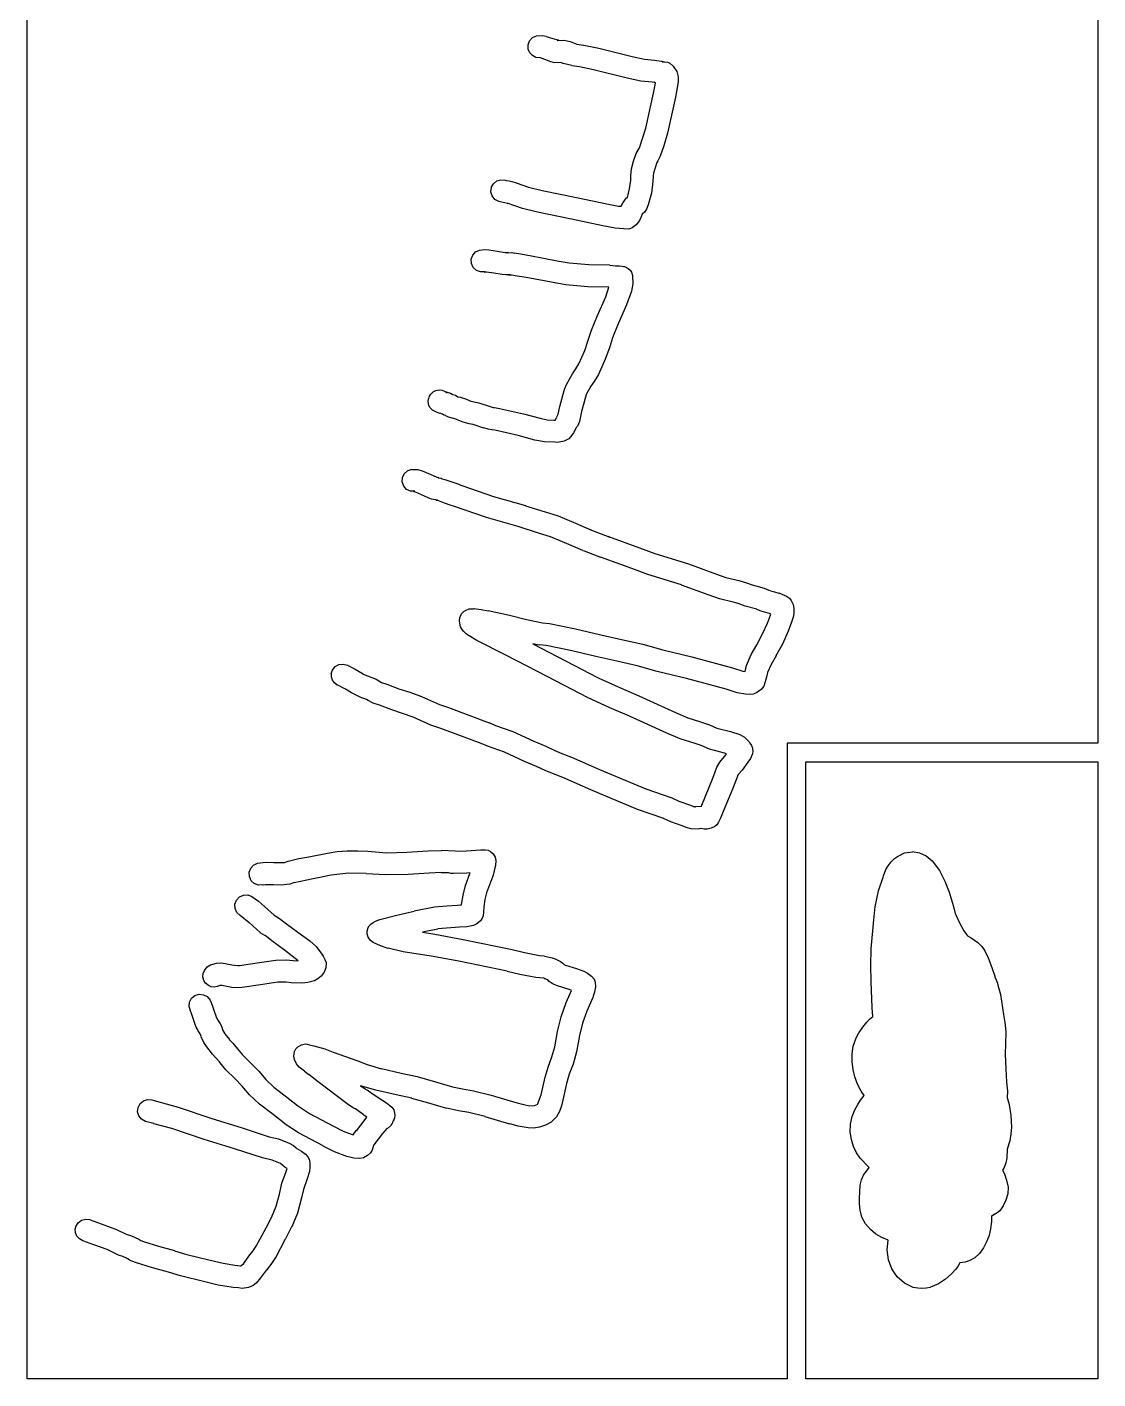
# Model space of a CAD drawing. Extents: x -1 to 598, y -1077 to 3722.
# Drawn here: x 0 to 230.6, y 1528 to 1819.2 of the extents above; entities that cross this region are included whole.
import ezdxf

# ---------------------------------------------------------------- set-up
doc = ezdxf.new("R2010")
doc.units = 0

msp = doc.modelspace()

# ---------------------------------------------------------------- linework, layer by layer
at = {"layer": 'Calque_1'}
for p, q in [((230.619, 2128.46), (230.619, 1664.97)), ((0, 1528.05), (0, 1884.44)), ((108.229, 1816.26), (108.876, 1816.95)), ((108.876, 1816.94), (109.733, 1817.31)), ((109.733, 1817.32), (110.941, 1817.4)), ((110.941, 1817.39), (111.815, 1817.2)), ((111.816, 1817.18), (113.211, 1816.73)), ((107.89, 1815.38), (108.229, 1816.25)), ((107.911, 1814.46), (107.89, 1815.38)), ((108.246, 1813.66), (107.911, 1814.45)), ((113.211, 1816.73), (114.305, 1816.44)), ((114.467, 1816.39), (114.126, 1816.31)), ((114.126, 1816.31), (115.703, 1816.36)), ((114.305, 1816.44), (114.467, 1816.39)), ((115.703, 1816.36), (116.953, 1816.09)), ((116.953, 1816.1), (118.4, 1815.54)), ((118.401, 1815.54), (119.81, 1815.3)), ((119.81, 1815.3), (119.875, 1815.27)), ((119.875, 1815.3), (123.099, 1814.64)), ((123.098, 1814.64), (130.341, 1812.84)), ((108.82, 1813.06), (108.246, 1813.67)), ((109.568, 1812.66), (108.82, 1813.06)), ((110.424, 1812.58), (109.568, 1812.66)), ((110.563, 1812.55), (110.424, 1812.57)), ((111.523, 1812.24), (110.562, 1812.58)), ((112.79, 1811.68), (111.523, 1812.23)), ((113.66, 1811.49), (112.79, 1811.67)), ((114.853, 1811.57), (113.659, 1811.49)), ((115.452, 1811.34), (114.853, 1811.58)), ((117.354, 1810.89), (115.452, 1811.34)), ((130.341, 1812.84), (132.943, 1812.26)), ((132.944, 1812.26), (135.151, 1812.07)), ((135.152, 1812.08), (136.633, 1811.81)), ((136.633, 1811.81), (136.774, 1811.76)), ((136.774, 1811.73), (136.901, 1811.73)), ((136.901, 1811.73), (136.79, 1811.75)), ((136.791, 1811.76), (136.867, 1811.73)), ((136.867, 1811.73), (137.305, 1811.67)), ((137.306, 1811.68), (137.939, 1811.62)), ((137.939, 1811.63), (138.437, 1811.39)), ((138.437, 1811.39), (139.125, 1810.78)), ((118.965, 1810.59), (117.354, 1810.85)), ((122.018, 1809.96), (118.965, 1810.59)), ((129.252, 1808.19), (122.017, 1809.96)), ((132.186, 1807.53), (129.252, 1808.19)), ((139.125, 1810.78), (139.916, 1809.59)), ((139.917, 1809.59), (140.214, 1808.48)), ((140.213, 1808.48), (140.209, 1807.47)), ((134.595, 1807.31), (132.186, 1807.52)), ((135.074, 1807.26), (134.595, 1807.31)), ((134.925, 1804.96), (135.331, 1807.1)), ((135.321, 1807.21), (135.016, 1807.29)), ((135.016, 1807.29), (135.074, 1807.26)), ((135.331, 1807.1), (135.321, 1807.2)), ((140.098, 1806.55), (139.642, 1804.06)), ((140.209, 1807.47), (140.098, 1806.54)), ((133.264, 1797.44), (134.925, 1804.95)), ((139.642, 1804.09), (137.927, 1796.31)), ((131.866, 1793.19), (133.264, 1797.45)), ((137.126, 1793.63), (136.322, 1791.38)), ((137.927, 1796.31), (137.125, 1793.63)), ((130.606, 1790.33), (131.205, 1791.97)), ((131.205, 1791.97), (131.865, 1793.19)), ((136.321, 1791.39), (135.835, 1790.38)), ((130.006, 1787.13), (130.181, 1788.64)), ((130.181, 1788.63), (130.606, 1790.32)), ((134.893, 1787.73), (134.803, 1787.17)), ((135.604, 1790.04), (134.893, 1787.74)), ((135.835, 1790.38), (135.603, 1790.03)), ((99.9788, 1784.64), (100.425, 1785.46)), ((100.425, 1785.46), (101.152, 1786.04)), ((101.153, 1786.04), (102.051, 1786.3)), ((102.051, 1786.31), (102.982, 1786.23)), ((102.982, 1786.23), (102.963, 1786.23)), ((102.963, 1786.23), (103.15, 1786.18)), ((103.15, 1786.17), (103.806, 1786.04)), ((103.806, 1786.04), (104.412, 1785.93)), ((104.412, 1785.94), (105.314, 1785.62)), ((105.314, 1785.62), (107.963, 1784.72)), ((107.964, 1784.72), (110.924, 1784)), ((129.755, 1784.32), (129.995, 1786.22)), ((129.995, 1786.23), (130.005, 1787.1)), ((134.79, 1785.96), (134.478, 1783.42)), ((134.803, 1787.15), (134.79, 1785.96)), ((100.153, 1782.81), (99.8862, 1783.71)), ((99.8867, 1783.71), (99.9841, 1784.63)), ((99.9841, 1784.64), (99.9793, 1784.64)), ((100.743, 1782.07), (100.153, 1782.81)), ((101.567, 1781.62), (100.743, 1782.07)), ((110.924, 1784), (118.289, 1782.52)), ((118.289, 1782.52), (124.874, 1781.11)), ((128.352, 1781.38), (129.099, 1782.44)), ((129.099, 1782.44), (129.275, 1782.52)), ((129.276, 1782.52), (129.755, 1784.32)), ((134.478, 1783.42), (133.792, 1780.88)), ((102.816, 1781.33), (101.567, 1781.62)), ((103.431, 1781.17), (102.816, 1781.33)), ((103.364, 1781.23), (103.546, 1781.15)), ((106.692, 1780.09), (103.365, 1781.25)), ((103.547, 1781.15), (103.431, 1781.18)), ((109.91, 1779.32), (106.691, 1780.09)), ((117.27, 1777.81), (109.91, 1779.32)), ((124.874, 1781.12), (127.344, 1780.64)), ((127.344, 1780.64), (127.963, 1780.59)), ((127.963, 1780.59), (128.352, 1781.38)), ((132.951, 1779.35), (132.464, 1778.87)), ((133.371, 1779.98), (132.95, 1779.34)), ((133.793, 1780.88), (133.371, 1779.98)), ((124.004, 1776.38), (117.27, 1777.81)), ((126.65, 1775.91), (124.003, 1776.38)), ((131.154, 1776.57), (130.298, 1775.93)), ((131.917, 1777.55), (131.154, 1776.57)), ((132.257, 1778.34), (131.917, 1777.55)), ((132.464, 1778.87), (132.256, 1778.34)), ((128.539, 1775.72), (126.65, 1775.9)), ((129.611, 1775.7), (128.539, 1775.73)), ((130.298, 1775.93), (129.611, 1775.69)), ((95.9796, 1770.09), (96.6, 1770.75)), ((96.5998, 1770.75), (97.4634, 1771.17)), ((97.4634, 1771.15), (98.5974, 1771.28)), ((98.5974, 1771.28), (99.4581, 1771.2)), ((99.4581, 1771.2), (101.297, 1770.93)), ((101.297, 1770.93), (102.954, 1770.66)), ((102.955, 1770.67), (103.536, 1770.62)), ((103.536, 1770.62), (103.648, 1770.62)), ((103.648, 1770.62), (103.548, 1770.59)), ((103.548, 1770.59), (104.389, 1770.61)), ((104.389, 1770.62), (104.902, 1770.51)), ((104.902, 1770.54), (106.294, 1770.33)), ((106.294, 1770.33), (108.278, 1770.01)), ((95.6592, 1769.21), (95.9796, 1770.08)), ((95.6957, 1768.26), (95.6592, 1769.21)), ((96.0987, 1767.39), (95.6957, 1768.26)), ((96.7784, 1766.78), (96.0989, 1767.39)), ((108.279, 1770.01), (114.193, 1768.87)), ((114.193, 1768.87), (116.718, 1768.42)), ((116.719, 1768.42), (120.985, 1768.07)), ((120.985, 1768.08), (125.508, 1767.97)), ((125.509, 1767.94), (126.753, 1767.78)), ((126.753, 1767.79), (127.567, 1767.79)), ((127.567, 1767.79), (128.163, 1767.71)), ((128.163, 1767.71), (128.447, 1767.66)), ((128.447, 1767.65), (128.676, 1767.59)), ((128.676, 1767.6), (128.987, 1767.49)), ((128.987, 1767.47), (129.419, 1767.23)), ((97.6407, 1766.46), (96.7784, 1766.77)), ((98.5932, 1766.49), (97.6407, 1766.46)), ((98.4249, 1766.44), (98.5929, 1766.49)), ((98.9353, 1766.44), (98.4249, 1766.44)), ((100.516, 1766.2), (98.935, 1766.44)), ((102.288, 1765.91), (100.516, 1766.2)), ((103.087, 1765.8), (102.288, 1765.9)), ((104.055, 1765.83), (103.087, 1765.8)), ((103.786, 1765.77), (104.055, 1765.8)), ((103.825, 1765.77), (103.786, 1765.77)), ((104.319, 1765.75), (103.826, 1765.77)), ((105.565, 1765.56), (104.318, 1765.74)), ((107.468, 1765.27), (105.565, 1765.56)), ((113.29, 1764.16), (107.468, 1765.27)), ((129.419, 1767.23), (129.861, 1766.83)), ((129.861, 1766.83), (130.151, 1766.38)), ((130.151, 1766.38), (130.39, 1765.69)), ((130.39, 1765.7), (130.475, 1763.92)), ((130.39, 1765.7), (130.39, 1765.7)), ((116.024, 1763.66), (113.29, 1764.16)), ((120.75, 1763.26), (116.024, 1763.66)), ((125.26, 1763.16), (120.75, 1763.26)), ((124.624, 1761.12), (125.26, 1763.15)), ((130.19, 1762.33), (129.081, 1759.34)), ((130.476, 1763.92), (130.19, 1762.33)), ((122.845, 1757.1), (124.623, 1761.12)), ((129.081, 1759.35), (127.283, 1755.27)), ((121.553, 1753.92), (122.845, 1757.09)), ((120.794, 1751.54), (121.553, 1753.92)), ((127.283, 1755.27), (126.067, 1752.28)), ((120.125, 1749.56), (120.794, 1751.54)), ((125.411, 1750.14), (124.529, 1747.65)), ((126.067, 1752.28), (125.411, 1750.13)), ((118.809, 1746.67), (120.124, 1749.55)), ((124.53, 1747.65), (123.035, 1744.39)), ((116.14, 1742.2), (117.441, 1744.53)), ((117.442, 1744.53), (118.173, 1745.59)), ((118.173, 1745.59), (118.809, 1746.67)), ((123.035, 1744.4), (122.108, 1742.84)), ((88.0514, 1740.93), (88.752, 1741.06)), ((88.7517, 1741.06), (89.4126, 1740.98)), ((115.686, 1740.9), (115.793, 1741.35)), ((115.793, 1741.35), (116.14, 1742.19)), ((121.439, 1741.88), (120.417, 1740.03)), ((122.108, 1742.84), (121.438, 1741.89)), ((86.4162, 1738.58), (86.4483, 1739.05)), ((86.5491, 1737.68), (86.4162, 1738.58)), ((86.4483, 1739.03), (86.453, 1739.05)), ((86.453, 1739.05), (86.5774, 1739.5)), ((86.5774, 1739.53), (86.9269, 1740.14)), ((86.5774, 1739.53), (86.5774, 1739.53)), ((86.9269, 1740.14), (87.4307, 1740.62)), ((87.4307, 1740.61), (88.0514, 1740.92)), ((89.4126, 1740.98), (90.0267, 1740.71)), ((90.0267, 1740.72), (90.4932, 1740.56)), ((90.3276, 1740.51), (90.1746, 1740.64)), ((90.1746, 1740.61), (90.4615, 1740.4)), ((90.4615, 1740.4), (90.3276, 1740.5)), ((90.4932, 1740.56), (91.1652, 1740.32)), ((91.1652, 1740.32), (91.532, 1740.16)), ((91.532, 1740.16), (91.7031, 1740.08)), ((91.7031, 1740.08), (92.2855, 1739.89)), ((92.2855, 1739.9), (92.7578, 1739.58)), ((92.7578, 1739.58), (93.2488, 1739.47)), ((93.2488, 1739.47), (94.6046, 1739.02)), ((94.6046, 1739.03), (95.5764, 1738.63)), ((95.5764, 1738.63), (97.2602, 1738.26)), ((97.2602, 1738.26), (99.7256, 1737.46)), ((114.758, 1737.46), (115.686, 1740.92)), ((120.269, 1739.47), (119.431, 1736.37)), ((120.427, 1739.98), (120.269, 1739.47)), ((120.416, 1740.03), (120.426, 1739.97)), ((86.8168, 1737.17), (86.5491, 1737.67)), ((87.3484, 1736.72), (86.8168, 1737.17)), ((87.7749, 1736.46), (87.3484, 1736.72)), ((88.2083, 1736.25), (87.7749, 1736.46)), ((88.9195, 1735.98), (88.2083, 1736.24)), ((89.4812, 1735.8), (88.9195, 1736.01)), ((89.7706, 1735.61), (89.4812, 1735.79)), ((90.1731, 1735.51), (89.7706, 1735.61)), ((90.7536, 1735.16), (90.1731, 1735.5)), ((99.7256, 1737.46), (100.383, 1737.27)), ((100.383, 1737.28), (100.698, 1737.25)), ((100.698, 1737.25), (101.731, 1737.06)), ((101.732, 1737.07), (106.923, 1735.9)), ((106.922, 1735.9), (110.473, 1734.95)), ((114.074, 1735.22), (114.402, 1735.83)), ((114.401, 1735.82), (114.758, 1737.46)), ((119.431, 1736.38), (118.94, 1734.21)), ((92.0958, 1734.82), (90.7536, 1735.16)), ((93.9029, 1734.13), (92.0958, 1734.79)), ((95.2417, 1733.73), (93.9024, 1734.12)), ((96.1069, 1733.57), (95.2417, 1733.73)), ((98.3622, 1732.83), (96.1071, 1733.6)), ((99.3041, 1732.6), (98.3624, 1732.86)), ((100.115, 1732.46), (99.3043, 1732.56)), ((100.14, 1732.49), (100.114, 1732.46)), ((100.753, 1732.38), (100.141, 1732.48)), ((105.748, 1731.25), (100.752, 1732.36)), ((110.473, 1734.95), (112.007, 1734.63)), ((112.007, 1734.63), (113.467, 1734.55)), ((113.467, 1734.55), (113.718, 1734.55)), ((113.718, 1734.55), (114.074, 1735.21)), ((118.334, 1733.02), (117.685, 1731.83)), ((118.516, 1733.26), (118.334, 1733.02)), ((118.94, 1734.21), (118.515, 1733.25)), ((109.355, 1730.24), (105.747, 1731.24)), ((111.399, 1729.84), (109.355, 1730.24)), ((113.661, 1729.76), (111.399, 1729.84)), ((114.254, 1729.71), (113.661, 1729.76)), ((115.69, 1729.98), (114.254, 1729.71)), ((116.646, 1730.48), (115.69, 1729.98)), ((117.099, 1731.01), (116.646, 1730.48)), ((117.685, 1731.83), (117.099, 1730.98)), ((81.2339, 1722.99), (81.9099, 1723.62)), ((81.9099, 1723.63), (82.8044, 1723.95)), ((82.8044, 1723.94), (84.1517, 1723.94)), ((84.1517, 1723.94), (85.11, 1723.62)), ((85.11, 1723.63), (86.8155, 1722.91)), ((80.7962, 1721.22), (80.841, 1722.17)), ((81.1241, 1720.32), (80.7962, 1721.22)), ((80.8412, 1722.17), (81.2339, 1722.99)), ((86.8155, 1722.91), (88.2228, 1722.27)), ((88.2228, 1722.28), (88.6639, 1722.15)), ((88.6639, 1722.14), (88.5464, 1722.11)), ((88.5464, 1722.12), (89.1227, 1722.07)), ((89.1227, 1722.07), (89.1878, 1722.01)), ((89.1878, 1722.01), (89.4232, 1721.93)), ((89.4232, 1721.93), (89.9826, 1721.74)), ((89.9826, 1721.75), (91.4886, 1721.22)), ((91.4886, 1721.25), (92.9583, 1720.72)), ((92.9583, 1720.72), (93.4481, 1720.53)), ((81.7479, 1719.63), (81.1241, 1720.32)), ((82.5801, 1719.26), (81.7479, 1719.63)), ((83.532, 1719.21), (82.5801, 1719.26)), ((83.192, 1719.15), (83.532, 1719.2)), ((83.509, 1719.1), (83.192, 1719.15)), ((84.8033, 1718.55), (83.509, 1719.1)), ((86.4001, 1717.83), (84.8033, 1718.54)), ((87.1245, 1717.54), (86.4001, 1717.83)), ((93.4481, 1720.53), (93.6428, 1720.48)), ((93.6431, 1720.48), (93.6148, 1720.48)), ((93.6148, 1720.48), (100.451, 1718.1)), ((100.452, 1718.1), (107.351, 1716.14)), ((88.0318, 1717.36), (87.1245, 1717.54)), ((88.4337, 1717.22), (88.0318, 1717.35)), ((88.0892, 1717.33), (88.367, 1717.33)), ((88.367, 1717.3), (88.0892, 1717.32)), ((89.8884, 1716.69), (88.4337, 1717.22)), ((91.3415, 1716.19), (89.8886, 1716.69)), ((91.8291, 1716.01), (91.3415, 1716.19)), ((92.0664, 1715.93), (91.8291, 1716.01)), ((98.9678, 1713.55), (92.0664, 1715.93)), ((107.35, 1716.11), (111.573, 1714.79)), ((105.952, 1711.53), (98.9673, 1713.54)), ((111.574, 1714.79), (114.382, 1713.92)), ((114.382, 1713.92), (118.098, 1712.38)), ((118.099, 1712.38), (121.544, 1710.87)), ((110.135, 1710.21), (105.952, 1711.53)), ((112.761, 1709.39), (110.135, 1710.21)), ((116.137, 1707.99), (112.76, 1709.39)), ((121.207, 1710.98), (125.469, 1709.37)), ((121.544, 1710.87), (121.207, 1710.97)), ((125.469, 1709.37), (125.184, 1709.5)), ((125.185, 1709.5), (131.874, 1707.06)), ((119.721, 1706.43), (116.138, 1707.99)), ((120.058, 1706.32), (119.721, 1706.42)), ((123.224, 1705.11), (120.058, 1706.33)), ((131.874, 1707.06), (135.17, 1705.84)), ((123.51, 1704.97), (123.224, 1705.1)), ((130.239, 1702.57), (123.509, 1705)), ((135.17, 1705.85), (142.475, 1703.6)), ((142.475, 1703.6), (148.504, 1701.37)), ((133.663, 1701.3), (130.239, 1702.57)), ((140.946, 1699.05), (133.663, 1701.3)), ((148.505, 1701.37), (150.462, 1700.66)), ((150.462, 1700.66), (153.281, 1700.02)), ((146.913, 1696.85), (140.946, 1699.02)), ((153.281, 1700.03), (154.898, 1699.5)), ((154.899, 1699.5), (156.157, 1699.05)), ((156.156, 1699.05), (158.74, 1698.33)), ((158.741, 1698.33), (159.714, 1697.91)), ((159.714, 1697.94), (160.084, 1697.83)), ((160.084, 1697.8), (160.987, 1697.59)), ((160.987, 1697.59), (161.865, 1697.3)), ((149.137, 1696.03), (146.913, 1696.85)), ((152.041, 1695.37), (149.136, 1696.03)), ((153.156, 1695.02), (152.041, 1695.36)), ((154.656, 1694.5), (153.156, 1695.05)), ((157.168, 1693.81), (154.655, 1694.5)), ((161.865, 1697.33), (162.046, 1697.25)), ((162.046, 1697.25), (162.259, 1697.17)), ((162.259, 1697.17), (162.515, 1697.06)), ((162.515, 1697.06), (163.579, 1696.64)), ((163.579, 1696.61), (164.168, 1696.18)), ((164.169, 1696.19), (164.575, 1695.69)), ((164.575, 1695.69), (164.972, 1694.82)), ((164.972, 1694.81), (165.108, 1694.04)), ((93.0949, 1691.24), (93.2179, 1692.11)), ((93.2179, 1692.11), (93.6068, 1692.88)), ((93.6068, 1692.88), (94.1061, 1693.38)), ((94.1064, 1693.38), (94.5606, 1693.64)), ((94.5604, 1693.65), (95.2028, 1693.89)), ((95.2028, 1693.89), (95.6182, 1693.91)), ((95.6182, 1693.91), (96.1426, 1693.93)), ((96.1426, 1693.94), (96.2653, 1693.91)), ((96.1974, 1693.94), (97.8147, 1693.78)), ((96.2653, 1693.91), (96.1974, 1693.93)), ((97.8147, 1693.78), (99.3059, 1693.49)), ((99.3062, 1693.52), (103.876, 1692.57)), ((103.876, 1692.56), (107.585, 1691.61)), ((107.586, 1691.61), (110.97, 1690.87)), ((158.08, 1693.41), (157.169, 1693.78)), ((159.107, 1693.12), (158.079, 1693.41)), ((159.595, 1692.99), (159.107, 1693.12)), ((159.437, 1690.82), (160.104, 1692.54)), ((159.886, 1692.91), (159.595, 1692.99)), ((160.15, 1692.75), (159.886, 1692.91)), ((160.104, 1692.54), (160.15, 1692.75)), ((165.05, 1692.33), (164.648, 1691.01)), ((165.15, 1693.12), (165.05, 1692.32)), ((165.109, 1694.05), (165.15, 1693.12)), ((93.352, 1690.02), (93.0949, 1691.24)), ((93.8836, 1689.12), (93.352, 1690.02)), ((94.5403, 1688.52), (93.8833, 1689.13)), ((110.97, 1690.87), (112.491, 1690.71)), ((112.491, 1690.71), (118.14, 1689.6)), ((118.14, 1689.6), (123.572, 1688.28)), ((158.395, 1688.49), (159.436, 1690.79)), ((163.909, 1689.07), (162.676, 1686.32)), ((164.648, 1691), (163.909, 1689.07)), ((95.1745, 1688.07), (94.5403, 1688.52)), ((96.8657, 1687.09), (95.1747, 1688.07)), ((103.274, 1683.86), (96.866, 1687.09)), ((110.293, 1686.11), (108.906, 1686.37)), ((108.906, 1686.37), (123.021, 1679.04)), ((111.77, 1685.98), (110.293, 1686.14)), ((117.053, 1684.92), (111.77, 1685.98)), ((123.572, 1688.28), (128.004, 1687.33)), ((128.004, 1687.33), (132.587, 1686.27)), ((132.588, 1686.27), (136.923, 1685.05)), ((155.974, 1684.1), (157.128, 1686.16)), ((157.128, 1686.16), (158.395, 1688.49)), ((162.676, 1686.32), (161.285, 1683.75)), ((112.029, 1679.36), (103.274, 1683.86)), ((122.454, 1683.62), (117.052, 1684.92)), ((126.998, 1682.64), (122.454, 1683.62)), ((136.922, 1685.05), (143.163, 1683.54)), ((143.163, 1683.54), (151.942, 1681.18)), ((154.957, 1681.72), (155.974, 1684.1)), ((161.286, 1683.75), (160.249, 1681.92)), ((65.5266, 1680), (65.7589, 1680.71)), ((65.5314, 1680.02), (65.5266, 1679.99)), ((65.5317, 1679.26), (65.5314, 1680)), ((65.7589, 1680.71), (65.7687, 1680.71)), ((65.7687, 1680.71), (66.3497, 1681.45)), ((66.3497, 1681.45), (67.1676, 1681.9)), ((67.1676, 1681.9), (68.0978, 1682)), ((68.0978, 1682.01), (68.999, 1681.77)), ((68.999, 1681.74), (70.6826, 1680.89)), ((70.6826, 1680.9), (72.3846, 1679.87)), ((131.368, 1681.64), (126.998, 1682.64)), ((135.703, 1680.42), (131.367, 1681.61)), ((141.991, 1678.89), (135.703, 1680.42)), ((151.943, 1681.19), (154.176, 1680.47)), ((154.176, 1680.47), (154.616, 1680.39)), ((154.617, 1680.39), (154.957, 1681.71)), ((159.489, 1680.16), (159.404, 1679.76)), ((160.249, 1681.93), (159.489, 1680.16)), ((65.7613, 1678.54), (65.5317, 1679.25)), ((66.195, 1677.93), (65.761, 1678.54)), ((66.8077, 1677.48), (66.195, 1677.93)), ((68.5442, 1676.61), (66.8075, 1677.51)), ((72.3846, 1679.86), (75.1646, 1678.72)), ((75.1646, 1678.73), (76.3407, 1678.07)), ((76.3407, 1678.07), (77.5106, 1677.7)), ((77.5106, 1677.69), (80.0543, 1676.68)), ((120.862, 1674.73), (112.029, 1679.36)), ((123.021, 1679.04), (127.273, 1677.08)), ((127.274, 1677.09), (131.74, 1675.16)), ((150.59, 1676.58), (141.991, 1678.88)), ((158.631, 1677.27), (158.056, 1676.5)), ((159.12, 1678.67), (158.631, 1677.27)), ((159.404, 1679.76), (159.119, 1678.67)), ((69.8557, 1675.82), (68.5442, 1676.61)), ((71.7716, 1674.89), (69.8557, 1675.81)), ((73.0913, 1674.41), (71.7716, 1674.88)), ((73.4826, 1674.15), (73.0913, 1674.41)), ((74.5246, 1673.62), (73.4824, 1674.15)), ((80.0541, 1676.69), (82.4324, 1675.95)), ((82.4324, 1675.95), (84.9663, 1675.05)), ((84.9663, 1675.05), (88.83, 1673.28)), ((125.38, 1672.67), (120.862, 1674.73)), ((131.74, 1675.15), (139.669, 1671.58)), ((152.924, 1675.84), (150.59, 1676.58)), ((154.695, 1675.5), (152.924, 1675.84)), ((155.72, 1675.42), (154.695, 1675.5)), ((156.336, 1675.53), (155.72, 1675.42)), ((157.062, 1675.82), (156.335, 1675.53)), ((158.057, 1676.5), (157.063, 1675.81)), ((75.9319, 1673.17), (74.5246, 1673.62)), ((78.5798, 1672.14), (75.9319, 1673.17)), ((83.142, 1670.6), (78.5798, 1672.13)), ((88.83, 1673.28), (90.762, 1672.64)), ((90.762, 1672.64), (99.4906, 1669.38)), ((129.772, 1670.76), (125.379, 1672.66)), ((139.669, 1671.58), (142.306, 1670.41)), ((86.9748, 1668.86), (83.1418, 1670.6)), ((89.0761, 1668.14), (86.975, 1668.85)), ((99.4909, 1669.39), (100.912, 1668.78)), ((100.912, 1668.78), (104.613, 1667.46)), ((137.761, 1667.16), (129.772, 1670.76)), ((142.306, 1670.42), (144.794, 1669.62)), ((144.795, 1669.62), (146.969, 1668.91)), ((146.969, 1668.91), (148.536, 1668.19)), ((97.7695, 1664.92), (89.0761, 1668.15)), ((104.613, 1667.46), (109.116, 1665.37)), ((109.116, 1665.37), (111.693, 1664.31)), ((140.671, 1665.89), (137.761, 1667.16)), ((143.865, 1664.89), (140.671, 1665.89)), ((148.536, 1668.2), (151.467, 1667.46)), ((151.468, 1667.46), (153.487, 1666.85)), ((153.488, 1666.85), (154.505, 1666.27)), ((154.504, 1666.26), (155.487, 1665.25)), ((99.1758, 1664.31), (97.7692, 1664.92)), ((102.803, 1663.01), (99.176, 1664.3)), ((107.145, 1661), (102.803, 1663.01)), ((111.693, 1664.31), (113.689, 1663.38)), ((113.69, 1663.38), (115.188, 1662.77)), ((115.189, 1662.77), (117.246, 1661.95)), ((145.136, 1664.44), (143.865, 1664.89)), ((146.964, 1663.65), (145.136, 1664.44)), ((150.205, 1662.83), (146.964, 1663.65)), ((150.198, 1662.08), (150.614, 1662.63)), ((150.615, 1662.64), (150.205, 1662.82)), ((155.488, 1665.29), (155.658, 1665)), ((155.658, 1664.99), (156, 1664.49)), ((156.166, 1662.51), (155.78, 1661.66)), ((156.001, 1664.49), (156.213, 1663.88)), ((156.269, 1663.12), (156.166, 1662.51)), ((156.213, 1663.88), (156.269, 1663.11)), ((230.619, 1664.97), (163.722, 1664.97)), ((163.722, 1664.97), (163.722, 1528.05)), ((109.746, 1659.94), (107.145, 1661)), ((111.749, 1659.02), (109.746, 1659.94)), ((117.246, 1661.95), (123.312, 1659.33)), ((148.173, 1658.83), (148.576, 1659.78)), ((148.576, 1659.78), (149.192, 1660.86)), ((149.192, 1660.87), (150.198, 1662.08)), ((155.249, 1660.87), (153.98, 1659.15)), ((155.78, 1661.66), (155.249, 1660.86)), ((167.722, 1528.05), (167.722, 1660.95)), ((167.722, 1660.95), (230.619, 1660.95)), ((230.619, 1660.95), (230.619, 1528.05)), ((113.712, 1658.19), (111.749, 1658.98)), ((115.362, 1657.56), (113.711, 1658.19)), ((121.381, 1654.94), (115.362, 1657.56)), ((123.312, 1659.33), (133.256, 1655.15)), ((145.3, 1651.63), (147.683, 1657.4)), ((147.684, 1657.4), (148.173, 1658.83)), ((153.158, 1658.19), (152.052, 1655.44)), ((153.98, 1659.15), (153.158, 1658.19)), ((131.46, 1650.71), (121.381, 1654.94)), ((133.257, 1655.15), (138.829, 1653.17)), ((152.053, 1655.44), (149.756, 1649.88)), ((138.829, 1653.19), (140.388, 1652.5)), ((140.388, 1652.51), (142.84, 1651.61)), ((142.84, 1651.61), (143.904, 1651.21)), ((143.752, 1651.26), (143.885, 1651.34)), ((143.904, 1651.21), (143.752, 1651.26)), ((143.885, 1651.34), (145.141, 1651.42)), ((145.141, 1651.4), (145.209, 1651.4)), ((145.209, 1651.4), (145.3, 1651.64)), ((137.096, 1648.72), (131.461, 1650.7)), ((138.617, 1648.03), (137.095, 1648.72)), ((141.082, 1647.16), (138.617, 1648.03)), ((148.92, 1647.98), (148.554, 1647.37)), ((149.35, 1648.83), (148.919, 1647.98)), ((149.756, 1649.89), (149.35, 1648.83)), ((141.924, 1646.82), (141.081, 1647.16)), ((143.023, 1646.5), (141.924, 1646.82)), ((144.519, 1646.42), (143.022, 1646.5)), ((145.124, 1646.61), (144.519, 1646.42)), ((145.782, 1646.45), (145.124, 1646.61)), ((146.46, 1646.47), (145.782, 1646.44)), ((147.335, 1646.69), (146.46, 1646.48)), ((148.118, 1647), (147.335, 1646.68)), ((148.554, 1647.37), (148.119, 1647)), ((49.6506, 1639.12), (51.4752, 1639.33)), ((51.4752, 1639.33), (53.1595, 1639.25)), ((53.1595, 1639.28), (54.8057, 1639.28)), ((54.8057, 1639.28), (55.327, 1639.3)), ((55.327, 1639.3), (55.4346, 1639.27)), ((55.4346, 1639.28), (56.2527, 1639.57)), ((56.2527, 1639.57), (58.5432, 1640.1)), ((58.5432, 1640.1), (60.6564, 1640.49)), ((60.6564, 1640.49), (64.6718, 1641.28)), ((64.6718, 1641.29), (66.7778, 1641.61)), ((66.7778, 1641.61), (68.9689, 1641.79)), ((68.9691, 1641.79), (71.2429, 1641.79)), ((71.2429, 1641.79), (73.4128, 1641.68)), ((73.4128, 1641.68), (77.4342, 1641.39)), ((77.4342, 1641.39), (81.7927, 1641.52)), ((81.7927, 1641.53), (86.4065, 1641.79)), ((86.4065, 1641.79), (89.2534, 1641.89)), ((89.2534, 1641.9), (92.1916, 1641.82)), ((92.1916, 1641.82), (92.6506, 1641.71)), ((92.6506, 1641.71), (94.5842, 1641.76)), ((94.5845, 1641.76), (97.751, 1641.97)), ((97.751, 1641.98), (98.2852, 1642.01)), ((98.2852, 1642), (98.6252, 1642.02)), ((98.6252, 1642.03), (99.2901, 1641.9)), ((99.2901, 1641.9), (99.8192, 1641.63)), ((99.819, 1641.63), (100.397, 1641.13)), ((100.397, 1641.16), (100.817, 1640.42)), ((100.818, 1640.41), (100.979, 1639.67)), ((100.979, 1639.67), (100.898, 1638.64)), ((185.417, 1638.59), (186.071, 1639.44)), ((186.071, 1639.44), (186.488, 1639.84)), ((186.488, 1639.83), (186.838, 1640.12)), ((186.839, 1640.12), (187.48, 1640.59)), ((187.48, 1640.6), (188.987, 1641.34)), ((188.987, 1641.34), (190.679, 1641.6)), ((190.68, 1641.61), (190.683, 1641.61)), ((190.681, 1641.61), (192.198, 1641.37)), ((192.199, 1641.37), (193.592, 1640.73)), ((193.592, 1640.73), (194.946, 1639.62)), ((194.946, 1639.62), (196.463, 1637.55)), ((47.8379, 1637.19), (48.1623, 1638.04)), ((47.8702, 1636.23), (47.8382, 1637.18)), ((48.1623, 1638.03), (48.7854, 1638.72)), ((48.7854, 1638.72), (49.6506, 1639.12)), ((65.4962, 1636.55), (61.5933, 1635.78)), ((69.2096, 1637), (65.4959, 1636.55)), ((73.0482, 1636.87), (69.2096, 1637)), ((77.2985, 1636.6), (73.0482, 1636.86)), ((82.0834, 1636.71), (77.2985, 1636.6)), ((86.6012, 1637), (82.0834, 1636.71)), ((89.2031, 1637.11), (86.6012, 1637)), ((90.789, 1637.05), (89.2031, 1637.08)), ((91.0269, 1636.98), (90.789, 1637.06)), ((91.293, 1636.92), (91.0269, 1636.97)), ((91.5015, 1636.9), (91.293, 1636.93)), ((91.8074, 1636.9), (91.5015, 1636.9)), ((94.7107, 1636.98), (91.8074, 1636.9)), ((94.431, 1634.3), (95.3867, 1636.89)), ((95.4436, 1637.03), (94.7107, 1636.98)), ((95.3867, 1636.9), (95.4438, 1637)), ((100.397, 1636.55), (100.04, 1635.52)), ((100.803, 1638.43), (100.397, 1636.55)), ((100.898, 1638.64), (100.803, 1638.43)), ((183.34, 1633.19), (184.404, 1636.36)), ((184.404, 1636.37), (184.967, 1637.77)), ((184.967, 1637.77), (185.417, 1638.59)), ((196.463, 1637.56), (197.64, 1635.26)), ((48.2602, 1635.36), (47.8705, 1636.23)), ((48.9463, 1634.73), (48.2602, 1635.36)), ((49.8242, 1634.41), (48.9463, 1634.73)), ((50.76, 1634.44), (49.8242, 1634.41)), ((50.8208, 1634.41), (50.76, 1634.44)), ((51.3511, 1634.44), (50.8208, 1634.41)), ((53.0709, 1634.46), (51.3511, 1634.43)), ((54.7552, 1634.41), (53.0709, 1634.46)), ((56.5798, 1634.62), (54.7552, 1634.41)), ((56.829, 1634.67), (56.5798, 1634.62)), ((57.5354, 1634.94), (56.829, 1634.7)), ((61.5933, 1635.78), (57.5354, 1634.93)), ((93.8841, 1632.21), (94.431, 1634.3)), ((99.8219, 1635.04), (98.9689, 1632.74)), ((100.04, 1635.52), (99.8221, 1635.04)), ((197.64, 1635.26), (198.552, 1632.85)), ((44.7833, 1630.28), (45.1106, 1631.18)), ((45.1106, 1631.18), (45.7596, 1631.87)), ((45.7596, 1631.87), (46.5968, 1632.27)), ((46.5968, 1632.27), (47.5157, 1632.29)), ((47.5159, 1632.29), (48.4108, 1631.97)), ((48.4108, 1631.97), (49.8675, 1630.94)), ((49.8675, 1630.94), (51.1391, 1629.83)), ((93.5915, 1630.25), (93.8838, 1632.21)), ((98.608, 1631.31), (98.3608, 1629.69)), ((98.9689, 1632.74), (98.6082, 1631.31)), ((182.634, 1629.75), (183.34, 1633.19)), ((198.552, 1632.85), (199.275, 1630.52)), ((199.275, 1630.52), (199.629, 1629.22)), ((44.8233, 1629.36), (44.7833, 1630.28)), ((45.2045, 1628.54), (44.8233, 1629.36)), ((45.9022, 1627.87), (45.2045, 1628.53)), ((47.8162, 1626.31), (45.9022, 1627.87)), ((51.1391, 1629.83), (53.2153, 1627.92)), ((53.2153, 1627.93), (54.385, 1627.24)), ((75.993, 1627.03), (79.6067, 1627.96)), ((79.6067, 1627.95), (83.3638, 1628.82)), ((83.3638, 1628.83), (87.7738, 1629.7)), ((87.7736, 1629.7), (90.3659, 1629.94)), ((90.3662, 1629.94), (92.617, 1630.1)), ((92.617, 1630.1), (93.5814, 1630.15)), ((93.5814, 1630.15), (93.5915, 1630.25)), ((98.2143, 1627.79), (98.0108, 1627.26)), ((98.2889, 1628.61), (98.2143, 1627.79)), ((98.3608, 1629.7), (98.2889, 1628.59)), ((182.347, 1626.95), (182.635, 1629.78)), ((199.63, 1629.22), (199.888, 1628.32)), ((199.888, 1628.32), (199.979, 1628)), ((199.979, 1628.01), (200.785, 1626.29)), ((50.2316, 1624.2), (47.8162, 1626.32)), ((54.385, 1627.24), (55.5804, 1626.26)), ((55.5804, 1626.26), (58.2805, 1624.27)), ((73.2527, 1624.51), (73.4591, 1625.25)), ((73.4591, 1625.25), (73.6917, 1625.59)), ((73.6917, 1625.62), (74.0158, 1626.02)), ((74.016, 1626.02), (74.5383, 1626.36)), ((74.5383, 1626.37), (74.5502, 1626.37)), ((74.5505, 1626.37), (75.0651, 1626.66)), ((75.0651, 1626.66), (75.993, 1627.03)), ((88.4943, 1624.94), (85.1418, 1624.28)), ((93.1613, 1625.33), (88.4945, 1624.96)), ((94.7395, 1625.41), (93.1615, 1625.33)), ((96.1233, 1625.73), (94.739, 1625.41)), ((96.889, 1626.1), (96.1233, 1625.73)), ((97.6219, 1626.71), (96.889, 1626.1)), ((98.0111, 1627.27), (97.6224, 1626.71)), ((181.764, 1620.65), (182.346, 1626.94)), ((200.785, 1626.29), (201.751, 1624.57)), ((51.1772, 1623.53), (50.2316, 1624.16)), ((51.6, 1623.32), (51.1772, 1623.53)), ((52.7126, 1622.4), (51.6, 1623.33)), ((55.423, 1620.41), (52.7126, 1622.39)), ((58.2808, 1624.28), (60.8697, 1622.4)), ((60.8697, 1622.4), (62.2357, 1621.16)), ((73.2453, 1623.9), (73.2527, 1624.51)), ((73.458, 1623.16), (73.2453, 1623.9)), ((73.9578, 1622.48), (73.4578, 1623.17)), ((74.5693, 1622.03), (73.9578, 1622.48)), ((76.1417, 1621.34), (74.5693, 1622.03)), ((85.1418, 1624.28), (87.8127, 1623.85)), ((87.8125, 1623.85), (93.9529, 1622.71)), ((93.9532, 1622.71), (104.494, 1620.51)), ((201.752, 1624.57), (202.322, 1623.75)), ((202.322, 1623.75), (202.526, 1623.48)), ((202.527, 1623.48), (203.303, 1623.06)), ((203.304, 1623.06), (204.78, 1622.03)), ((204.78, 1622.03), (205.643, 1621.16)), ((58.399, 1618.11), (55.423, 1620.41)), ((62.2357, 1621.15), (63.4584, 1619.51)), ((63.3944, 1619.62), (63.4555, 1619.54)), ((63.4584, 1619.51), (63.3944, 1619.61)), ((63.4555, 1619.54), (63.7687, 1619.09)), ((63.7687, 1619.09), (64.1624, 1618.38)), ((77.7422, 1620.78), (76.1417, 1621.33)), ((80.9656, 1620.02), (77.7422, 1620.79)), ((87.0616, 1619.12), (80.9656, 1620.02)), ((92.9972, 1618), (87.0616, 1619.11)), ((104.494, 1620.52), (107.143, 1619.88)), ((107.143, 1619.88), (110.351, 1619.24)), ((110.351, 1619.25), (111.458, 1619.14)), ((111.459, 1619.12), (113.103, 1618.77)), ((113.103, 1618.77), (113.713, 1618.56)), ((181.695, 1617.08), (181.763, 1620.65)), ((205.643, 1621.15), (206.228, 1620.27)), ((206.229, 1620.28), (206.958, 1618.72)), ((37.924, 1615.36), (38.1994, 1616.05)), ((38.1994, 1616.05), (38.795, 1616.79)), ((38.795, 1616.79), (39.479, 1617.24)), ((39.479, 1617.24), (40.7765, 1617.61)), ((40.7765, 1617.61), (41.7684, 1617.63)), ((41.7687, 1617.63), (42.6307, 1617.52)), ((42.6307, 1617.53), (44.0668, 1617.26)), ((44.0668, 1617.26), (44.7095, 1617.13)), ((44.7098, 1617.13), (45.3744, 1617.1)), ((45.3744, 1617.11), (45.7617, 1617.11)), ((45.7617, 1617.11), (49.5641, 1617.66)), ((49.5641, 1617.69), (53.5545, 1618.24)), ((53.5545, 1618.24), (55.8855, 1618.29)), ((55.8855, 1618.3), (57.3277, 1618.17)), ((57.3277, 1618.16), (58.399, 1618.11)), ((64.3447, 1616.58), (63.955, 1615.63)), ((64.1624, 1618.4), (64.399, 1617.74)), ((64.3987, 1617.74), (64.3447, 1616.6)), ((103.384, 1615.84), (92.997, 1618.01)), ((113.713, 1618.56), (114.76, 1618.05)), ((114.76, 1618.06), (114.902, 1617.95)), ((114.903, 1617.95), (115.382, 1617.58)), ((115.382, 1617.58), (115.565, 1617.37)), ((115.565, 1617.37), (115.611, 1617.34)), ((115.611, 1617.34), (115.94, 1617.18)), ((115.94, 1617.18), (118.298, 1616.44)), ((118.298, 1616.44), (119.878, 1615.88)), ((119.879, 1615.89), (120.69, 1615.46)), ((181.748, 1613.67), (181.695, 1617.08)), ((206.959, 1618.72), (207.756, 1616.68)), ((207.756, 1616.68), (208.381, 1614.83)), ((37.879, 1614.62), (37.9248, 1615.36)), ((38.0656, 1613.88), (37.879, 1614.62)), ((37.924, 1615.36), (37.924, 1615.36)), ((37.9248, 1615.36), (37.9248, 1615.36)), ((38.4627, 1613.27), (38.0656, 1613.88)), ((39.0477, 1612.77), (38.4627, 1613.27)), ((54.0286, 1613.48), (50.3049, 1612.92)), ((55.7707, 1613.48), (54.0286, 1613.48)), ((56.8991, 1613.37), (55.7707, 1613.48)), ((59.1563, 1613.3), (56.8991, 1613.38)), ((60.4718, 1613.43), (59.1563, 1613.3)), ((61.8854, 1613.82), (60.4718, 1613.42)), ((62.6334, 1614.22), (61.8854, 1613.82)), ((63.3539, 1614.83), (62.6334, 1614.22)), ((63.955, 1615.62), (63.3539, 1614.82)), ((106.106, 1615.17), (103.384, 1615.83)), ((109.56, 1614.49), (106.106, 1615.18)), ((111.262, 1614.33), (109.56, 1614.51)), ((111.299, 1614.33), (111.262, 1614.33)), ((111.534, 1614.25), (111.299, 1614.33)), ((111.947, 1614.09), (111.534, 1614.25)), ((112.124, 1613.98), (111.947, 1614.08)), ((112.449, 1613.67), (112.124, 1614.01)), ((113.109, 1613.19), (112.449, 1613.67)), ((113.497, 1613.03), (113.108, 1613.19)), ((114.223, 1612.71), (113.498, 1613.03)), ((120.689, 1615.46), (121.548, 1614.8)), ((121.549, 1614.8), (122.102, 1614.14)), ((122.102, 1614.14), (122.362, 1613.5)), ((122.362, 1613.51), (122.421, 1612.5)), ((181.995, 1607.98), (181.748, 1613.67)), ((208.381, 1614.83), (208.442, 1614.67)), ((208.442, 1614.67), (208.649, 1614.14)), ((208.65, 1614.14), (208.832, 1613.66)), ((208.832, 1613.67), (208.893, 1613.48)), ((208.893, 1613.51), (208.914, 1613.46)), ((208.914, 1613.45), (208.908, 1613.48)), ((208.908, 1613.48), (208.961, 1613.32)), ((208.961, 1613.3), (209.141, 1612.58)), ((208.961, 1613.3), (208.961, 1613.3)), ((35.0014, 1609.22), (35.4422, 1610.04)), ((35.4422, 1610.04), (36.1659, 1610.62)), ((36.1659, 1610.62), (37.0784, 1610.91)), ((37.0784, 1610.91), (37.9939, 1610.8)), ((37.9939, 1610.81), (38.8072, 1610.38)), ((38.8072, 1610.38), (39.4141, 1609.64)), ((39.6589, 1612.53), (39.0477, 1612.77)), ((40.3037, 1612.45), (39.6589, 1612.53)), ((40.9445, 1612.55), (40.3037, 1612.44)), ((41.5451, 1612.82), (40.9445, 1612.55)), ((41.9234, 1612.79), (41.5451, 1612.81)), ((43.0064, 1612.58), (41.9234, 1612.79)), ((44.1237, 1612.34), (43.0064, 1612.58)), ((45.1762, 1612.26), (44.1237, 1612.36)), ((46.3438, 1612.34), (45.1762, 1612.26)), ((50.3046, 1612.92), (46.3438, 1612.34)), ((116.744, 1611.89), (114.222, 1612.68)), ((116.096, 1609.11), (117.212, 1611.68)), ((117.212, 1611.68), (116.744, 1611.89)), ((121.816, 1610.23), (120.546, 1607.29)), ((121.819, 1610.23), (121.816, 1610.23)), ((121.919, 1610.46), (121.819, 1610.22)), ((122.216, 1611.34), (121.919, 1610.46)), ((122.421, 1612.5), (122.215, 1611.33)), ((209.142, 1612.58), (209.285, 1612.15)), ((209.285, 1612.16), (209.611, 1610.86)), ((209.611, 1610.86), (210.267, 1606.52)), ((34.921, 1608.27), (35.012, 1609.22)), ((35.1938, 1607.4), (34.921, 1608.27)), ((35.012, 1609.22), (35.0014, 1609.22)), ((35.1557, 1607.42), (35.1258, 1607.5)), ((35.1258, 1607.5), (35.1938, 1607.37)), ((35.3377, 1606.95), (35.1557, 1607.42)), ((39.4141, 1609.64), (39.8639, 1608.53)), ((39.8639, 1608.53), (40.2994, 1607.23)), ((40.2994, 1607.24), (40.7074, 1606.05)), ((115.021, 1606.05), (116.097, 1609.12)), ((120.546, 1607.29), (119.636, 1604.7)), ((182.149, 1606.1), (181.995, 1608)), ((35.7573, 1605.7), (35.3377, 1606.94)), ((36.2084, 1604.41), (35.7573, 1605.7)), ((36.4302, 1603.82), (36.2084, 1604.4)), ((40.7074, 1606.05), (40.8373, 1605.7)), ((40.8373, 1605.7), (41.4348, 1604.77)), ((41.4348, 1604.78), (41.3223, 1605.02)), ((41.3226, 1605.01), (41.399, 1604.98)), ((41.399, 1604.99), (41.9039, 1604.01)), ((114.267, 1602.9), (115.02, 1606.05)), ((119.636, 1604.7), (118.994, 1602.03)), ((179.975, 1603.82), (180.812, 1604.9)), ((180.812, 1604.91), (181.401, 1605.52)), ((181.402, 1605.52), (182.149, 1606.1)), ((210.267, 1606.55), (210.536, 1604.85)), ((210.536, 1604.86), (210.753, 1602.82)), ((36.8506, 1603.06), (36.4302, 1603.83)), ((37.3073, 1602.34), (36.8506, 1603.05)), ((37.3681, 1602.24), (37.3073, 1602.34)), ((37.493, 1601.79), (37.3681, 1602.24)), ((38.0687, 1600.49), (37.493, 1601.76)), ((41.9039, 1604.01), (42.1759, 1603.08)), ((42.1759, 1603.08), (42.6227, 1602.37)), ((42.6227, 1602.37), (43.5998, 1601.12)), ((113.667, 1599.56), (114.267, 1602.89)), ((118.994, 1602.02), (118.35, 1598.47)), ((178.445, 1601.28), (179.159, 1602.63)), ((179.16, 1602.63), (179.974, 1603.82)), ((210.754, 1602.82), (210.724, 1600.22)), ((38.736, 1599.56), (38.0687, 1600.48)), ((39.9528, 1598), (38.736, 1599.56)), ((43.5998, 1601.1), (44.3198, 1600.36)), ((44.3198, 1600.36), (45.3146, 1599.17)), ((45.3149, 1599.17), (46.3835, 1597.85)), ((57.4193, 1597.55), (57.577, 1598.58)), ((57.577, 1598.58), (57.8855, 1599.13)), ((57.8855, 1599.14), (58.299, 1599.56)), ((58.299, 1599.56), (59.1229, 1600.03)), ((59.1229, 1600.04), (59.9852, 1600.2)), ((59.9852, 1600.2), (60.304, 1600.12)), ((60.304, 1600.12), (60.8054, 1600.01)), ((60.8054, 1600.01), (61.7841, 1599.77)), ((61.7841, 1599.78), (64.1138, 1599.12)), ((64.1135, 1599.11), (65.9452, 1598.42)), ((65.9452, 1598.43), (71.2334, 1596.58)), ((113.019, 1597.39), (113.667, 1599.58)), ((118.351, 1598.48), (117.58, 1595.86)), ((177.665, 1598.06), (177.918, 1599.75)), ((177.918, 1599.75), (178.445, 1601.28)), ((210.724, 1600.22), (210.635, 1597.92)), ((41.4559, 1596.34), (39.9526, 1598)), ((41.6239, 1596.12), (41.4562, 1596.33)), ((42.8191, 1594.64), (41.6239, 1596.12)), ((46.3835, 1597.84), (48.0202, 1596.22)), ((48.0202, 1596.23), (49.9231, 1594.3)), ((57.577, 1596.86), (57.4193, 1597.55)), ((58.0543, 1595.91), (57.577, 1596.86)), ((58.6009, 1595.22), (58.0543, 1595.91)), ((71.2334, 1596.57), (73.2593, 1595.75)), ((73.2591, 1595.75), (76.3113, 1594.87)), ((112.196, 1595.2), (113.019, 1597.39)), ((117.58, 1595.86), (116.759, 1593.66)), ((177.704, 1596.34), (177.665, 1598.06)), ((177.899, 1594.7), (177.704, 1596.34)), ((210.636, 1597.92), (210.754, 1594.82)), ((44.7174, 1592.74), (42.8191, 1594.64)), ((46.3518, 1591.1), (44.7177, 1592.74)), ((49.9231, 1594.3), (51.3963, 1592.53)), ((59.7307, 1594.3), (58.6012, 1595.22)), ((60.6773, 1593.58), (59.7307, 1594.27)), ((61.0234, 1593.35), (60.6773, 1593.59)), ((61.097, 1593.29), (61.0234, 1593.34)), ((61.043, 1593.35), (61.097, 1593.3)), ((62.4265, 1592.23), (61.043, 1593.34)), ((76.3113, 1594.88), (80.5526, 1593.9)), ((80.5526, 1593.9), (84.0011, 1593.16)), ((84.0011, 1593.16), (87.9336, 1592.05)), ((110.743, 1589.24), (111.567, 1593.05)), ((111.567, 1593.05), (112.196, 1595.17)), ((116.76, 1593.66), (116.178, 1591.67)), ((178.257, 1593.11), (177.899, 1594.69)), ((178.818, 1591.55), (178.258, 1593.11)), ((210.754, 1594.83), (210.926, 1592)), ((47.9252, 1589.24), (46.3515, 1591.09)), ((51.3963, 1592.53), (53.1309, 1590.89)), ((53.1309, 1590.89), (55.6016, 1589.01)), ((68.9739, 1587.31), (62.4265, 1592.23)), ((71.8131, 1591.18), (72.7085, 1590.57)), ((75.0834, 1590.25), (71.8131, 1591.17)), ((72.7087, 1590.57), (72.7188, 1590.54)), ((72.7185, 1590.54), (73.2191, 1590.27)), ((73.2191, 1590.28), (74.3285, 1589.54)), ((79.5077, 1589.22), (75.0834, 1590.25)), ((87.9336, 1592.05), (91.6404, 1590.96)), ((91.6402, 1590.96), (93.7754, 1590.51)), ((93.7754, 1590.51), (96.1735, 1590.09)), ((96.1738, 1590.09), (99.9441, 1589.16)), ((116.177, 1591.71), (115.413, 1588.11)), ((179.619, 1590.01), (178.817, 1591.54)), ((180.272, 1589.09), (179.619, 1590.01)), ((210.927, 1592), (211.114, 1590.01)), ((211.114, 1590.01), (211.091, 1588.69)), ((23.9014, 1586.52), (24.3422, 1587.34)), ((24.3422, 1587.34), (25.0658, 1587.95)), ((25.0661, 1587.95), (25.9622, 1588.21)), ((25.9622, 1588.21), (26.8943, 1588.13)), ((26.8943, 1588.13), (28.6453, 1587.63)), ((28.6456, 1587.63), (32.5665, 1586.57)), ((50.0239, 1587.23), (47.9252, 1589.24)), ((52.6835, 1585.22), (50.0239, 1587.23)), ((55.6016, 1589.03), (58.2654, 1586.96)), ((58.2654, 1586.97), (60.8215, 1585.25)), ((70.0891, 1586.52), (68.9739, 1587.31)), ((74.3285, 1589.54), (75.7231, 1588.56)), ((75.7231, 1588.56), (75.8051, 1588.51)), ((75.8051, 1588.5), (77.4437, 1587.49)), ((77.4437, 1587.5), (78.1512, 1586.94)), ((78.1052, 1586.97), (78.5864, 1586.6)), ((78.1512, 1586.94), (78.1052, 1586.96)), ((82.8825, 1588.5), (79.5077, 1589.21)), ((86.5491, 1587.45), (82.8825, 1588.48)), ((90.4207, 1586.33), (86.5491, 1587.44)), ((99.9438, 1589.17), (105.292, 1587.58)), ((105.293, 1587.58), (106.911, 1587.13)), ((106.911, 1587.13), (108.276, 1586.89)), ((108.276, 1586.89), (109.264, 1586.91)), ((109.264, 1586.92), (110.032, 1587.26)), ((109.977, 1587.31), (110.162, 1587.7)), ((110.032, 1587.26), (109.978, 1587.31)), ((110.163, 1587.71), (110.743, 1589.24)), ((115.113, 1586.89), (114.691, 1585.67)), ((115.413, 1588.11), (115.112, 1586.89)), ((178.25, 1585.99), (178.915, 1587.18)), ((178.916, 1587.18), (179.482, 1588.08)), ((179.483, 1588.08), (180.304, 1589.06)), ((180.303, 1589.06), (180.272, 1589.11)), ((211.091, 1588.69), (211.478, 1587.13)), ((211.479, 1587.13), (211.855, 1584.77)), ((23.8101, 1585.59), (23.9013, 1586.51)), ((24.0826, 1584.69), (23.8101, 1585.59)), ((24.6771, 1583.98), (24.0826, 1584.69)), ((25.5034, 1583.53), (24.6771, 1583.98)), ((32.5662, 1586.57), (39.7668, 1584.14)), ((39.7668, 1584.14), (46.139, 1582.18)), ((55.383, 1583.11), (52.6835, 1585.23)), ((60.8218, 1585.22), (65.9775, 1582.47)), ((70.6863, 1586.2), (70.0891, 1586.52)), ((70.7016, 1586.2), (70.6865, 1586.2)), ((70.6865, 1586.2), (70.6865, 1586.2)), ((71.5832, 1585.59), (70.7016, 1586.2)), ((70.9294, 1581.47), (72.7868, 1583.93)), ((72.1076, 1585.22), (71.5832, 1585.59)), ((72.3822, 1584.98), (72.1076, 1585.24)), ((72.5159, 1584.88), (72.3822, 1584.98)), ((72.959, 1584.59), (72.5159, 1584.88)), ((72.7868, 1583.93), (73.1977, 1584.43)), ((73.1977, 1584.4), (72.959, 1584.56)), ((78.5864, 1586.6), (78.992, 1585.99)), ((78.9696, 1583.85), (78.8598, 1583.61)), ((79.0063, 1583.95), (78.9693, 1583.87)), ((78.992, 1586.02), (79.2289, 1584.96)), ((79.0225, 1583.98), (79.0063, 1583.95)), ((79.1164, 1584.24), (79.0225, 1583.97)), ((79.0225, 1583.98), (79.0225, 1583.98)), ((79.2289, 1584.96), (79.1164, 1584.24)), ((92.8856, 1585.81), (90.421, 1586.34)), ((95.1565, 1585.41), (92.8853, 1585.8)), ((98.6723, 1584.54), (95.1567, 1585.41)), ((103.984, 1582.95), (98.672, 1584.53)), ((113.989, 1584.48), (112.848, 1583.37)), ((114.691, 1585.67), (113.989, 1584.48)), ((177.305, 1582.89), (177.676, 1584.58)), ((177.676, 1584.59), (178.25, 1585.99)), ((211.855, 1584.77), (211.969, 1582.28)), ((27.3129, 1583.03), (25.5034, 1583.53)), ((31.1525, 1582), (27.3126, 1583)), ((38.1698, 1579.61), (31.1525, 1581.99)), ((46.139, 1582.18), (52.1578, 1580.22)), ((58.4842, 1581.04), (55.383, 1583.1)), ((63.7396, 1578.24), (58.4842, 1581.04)), ((65.9775, 1582.47), (68.1068, 1581.41)), ((68.1068, 1581.41), (70.2246, 1580.59)), ((70.2246, 1580.59), (70.9088, 1581.57)), ((70.9088, 1581.57), (71.0313, 1581.62)), ((71.0313, 1581.62), (70.9294, 1581.43)), ((77.5437, 1582.05), (76.5317, 1580.91)), ((77.4842, 1581.94), (77.5437, 1582.02)), ((77.5935, 1582), (77.4842, 1581.94)), ((78.2398, 1582.58), (77.5935, 1582)), ((78.6018, 1583.08), (78.2396, 1582.6)), ((78.6658, 1583.19), (78.6018, 1583.08)), ((78.7349, 1583.34), (78.6658, 1583.21)), ((78.8598, 1583.61), (78.7349, 1583.34)), ((105.77, 1582.47), (103.984, 1582.97)), ((107.896, 1582.1), (105.77, 1582.47)), ((109.09, 1582.07), (107.895, 1582.1)), ((110.351, 1582.26), (109.09, 1582.07)), ((111.622, 1582.68), (110.351, 1582.25)), ((112.848, 1583.37), (111.622, 1582.68)), ((177.525, 1579.61), (177.277, 1581.22)), ((177.278, 1581.23), (177.305, 1582.89)), ((211.969, 1582.29), (211.886, 1580.78)), ((44.6957, 1577.6), (38.1698, 1579.61)), ((52.1578, 1580.22), (54.1633, 1579.74)), ((54.1633, 1579.75), (56.4647, 1578.85)), ((56.4647, 1578.85), (57.3735, 1578.32)), ((57.3735, 1578.32), (57.99, 1577.81)), ((66.2254, 1576.99), (63.7396, 1578.21)), ((74.587, 1578.32), (74.3132, 1577.31)), ((74.6965, 1578.45), (74.587, 1578.32)), ((76.5317, 1580.91), (74.6965, 1578.45)), ((177.979, 1578.13), (177.525, 1579.61)), ((178.622, 1576.78), (177.978, 1578.13)), ((211.659, 1579.3), (211.088, 1577.53)), ((211.886, 1580.78), (211.658, 1579.3)), ((50.6954, 1575.65), (44.6957, 1577.61)), ((52.7997, 1575.14), (50.6954, 1575.64)), ((54.5602, 1574.43), (52.7997, 1575.14)), ((57.9897, 1577.81), (58.0979, 1577.68)), ((58.0979, 1577.68), (59.0959, 1577.1)), ((59.0959, 1577.1), (59.937, 1576.46)), ((59.937, 1576.47), (60.4882, 1575.86)), ((60.4882, 1575.86), (60.7406, 1575.36)), ((60.7406, 1575.35), (60.9022, 1574.61)), ((68.8969, 1575.96), (66.2254, 1576.99)), ((70.3976, 1575.62), (68.8969, 1575.96)), ((71.6366, 1575.51), (70.3976, 1575.61)), ((72.4251, 1575.67), (71.6366, 1575.51)), ((73.3456, 1576.15), (72.4251, 1575.67)), ((73.9462, 1576.73), (73.3453, 1576.17)), ((74.3132, 1577.31), (73.9462, 1576.73)), ((179.414, 1575.62), (178.622, 1576.78)), ((181.123, 1573.79), (179.414, 1575.61)), ((210.992, 1575.62), (210.771, 1574.61)), ((211.089, 1577.52), (210.992, 1575.61)), ((54.5832, 1574.43), (54.5602, 1574.43)), ((55.6156, 1573.61), (54.5832, 1574.43)), ((54.8954, 1570.19), (55.8122, 1572.73)), ((55.9911, 1573.37), (55.6156, 1573.58)), ((55.8125, 1572.73), (55.9911, 1573.36)), ((60.8062, 1572.71), (60.3371, 1571.12)), ((60.9284, 1573.61), (60.8062, 1572.71)), ((60.9022, 1574.61), (60.9284, 1573.6)), ((180.124, 1571.91), (181.339, 1573.58)), ((181.339, 1573.58), (181.123, 1573.79)), ((210.398, 1573.61), (210.058, 1573.03)), ((210.058, 1573.03), (210.48, 1572.21)), ((210.771, 1574.61), (210.398, 1573.6)), ((210.48, 1572.21), (210.944, 1570.86)), ((54.3919, 1567.87), (54.8954, 1570.2)), ((60.3371, 1571.12), (59.5127, 1568.87)), ((179.325, 1568.34), (179.433, 1569.85)), ((179.433, 1569.82), (179.697, 1570.93)), ((179.697, 1570.94), (180.123, 1571.92)), ((210.944, 1570.86), (211.252, 1569.38)), ((211.252, 1569.37), (211.184, 1567.91)), ((53.6601, 1565.25), (54.3919, 1567.87)), ((59.1203, 1567.05), (58.2244, 1563.77)), ((59.5127, 1568.87), (59.1203, 1567.04)), ((179.272, 1565.75), (179.278, 1566.94)), ((179.278, 1566.94), (179.325, 1568.34)), ((210.808, 1566.52), (210.191, 1565.3)), ((211.184, 1567.92), (210.808, 1566.52)), ((52.6224, 1562.79), (53.6601, 1565.25)), ((58.2244, 1563.77), (56.9965, 1560.8)), ((179.392, 1564.37), (179.272, 1565.74)), ((179.773, 1562.92), (179.392, 1564.37)), ((208.514, 1563.58), (207.905, 1563.21)), ((208.888, 1563.84), (208.514, 1563.57)), ((209.463, 1564.29), (208.887, 1563.81)), ((210.192, 1565.3), (209.463, 1564.29)), ((210.192, 1565.3), (210.192, 1565.3)), ((10.4029, 1560.35), (10.5196, 1560.88)), ((10.5196, 1560.88), (11.0054, 1561.7)), ((11.0053, 1561.7), (11.7421, 1562.25)), ((11.7422, 1562.26), (12.6317, 1562.47)), ((12.6317, 1562.47), (13.576, 1562.36)), ((13.576, 1562.34), (15.9964, 1561.49)), ((15.9964, 1561.49), (19.2391, 1560.27)), ((49.3603, 1556.65), (51.4728, 1560.62)), ((51.4728, 1560.62), (52.6224, 1562.79)), ((56.9745, 1560.78), (55.6376, 1558.24)), ((56.9965, 1560.8), (56.9745, 1560.75)), ((180.553, 1561.44), (179.773, 1562.92)), ((181.606, 1560.22), (180.552, 1561.43)), ((207.714, 1561.97), (207.507, 1560.35)), ((207.905, 1563.24), (207.714, 1563.13)), ((207.714, 1563.13), (207.714, 1561.97)), ((10.4463, 1559.53), (10.3984, 1560.35)), ((10.3984, 1560.35), (10.4029, 1560.35)), ((10.7521, 1558.79), (10.4462, 1559.53)), ((11.2797, 1558.21), (10.7521, 1558.79)), ((11.9922, 1557.81), (11.2797, 1558.21)), ((14.3745, 1556.97), (11.9922, 1557.81)), ((19.2389, 1560.27), (21.3645, 1559.24)), ((21.3645, 1559.24), (22.5165, 1558.87)), ((22.5165, 1558.87), (24.059, 1558.15)), ((24.0591, 1558.16), (24.5261, 1557.87)), ((24.5261, 1557.87), (25.1097, 1557.63)), ((25.1097, 1557.63), (28.2876, 1556.62)), ((55.6146, 1558.18), (53.4802, 1554.16)), ((55.6376, 1558.21), (55.6146, 1558.18)), ((182.809, 1559.24), (181.606, 1560.22)), ((184.106, 1558.5), (182.809, 1559.24)), ((185.439, 1557.97), (184.106, 1558.5)), ((185.228, 1555.88), (185.438, 1557.97)), ((207.163, 1558.95), (206.645, 1557.57)), ((207.507, 1560.35), (207.163, 1558.95)), ((17.2453, 1555.91), (14.3746, 1556.97)), ((19.6866, 1554.74), (17.2453, 1555.9)), ((20.5986, 1554.45), (19.6866, 1554.74)), ((28.2876, 1556.62), (31.7582, 1555.69)), ((31.7582, 1555.67), (34.3905, 1554.85)), ((34.3905, 1554.88), (39.4147, 1553.63)), ((47.7922, 1554.48), (48.6526, 1555.56)), ((48.6523, 1555.56), (49.3603, 1556.64)), ((185.493, 1553.71), (185.228, 1555.88)), ((205.096, 1555.09), (204.125, 1554.16)), ((205.955, 1556.28), (205.095, 1555.09)), ((206.645, 1557.57), (205.955, 1556.27)), ((21.4495, 1554.06), (20.5986, 1554.45)), ((21.645, 1553.92), (21.4495, 1554.05)), ((21.7606, 1553.92), (21.5669, 1554)), ((21.567, 1554), (21.645, 1553.92)), ((21.7836, 1553.82), (21.7105, 1553.87)), ((21.7106, 1553.87), (21.7606, 1553.92)), ((22.0863, 1553.66), (21.7836, 1553.82)), ((23.3751, 1553.16), (22.086, 1553.66)), ((27.0092, 1551.99), (23.3751, 1553.15)), ((30.444, 1551.07), (27.0092, 1551.99)), ((39.4147, 1553.63), (42.2071, 1552.97)), ((42.2071, 1552.97), (44.7325, 1552.54)), ((44.7325, 1552.55), (45.9258, 1552.44)), ((45.9258, 1552.44), (46.139, 1552.44)), ((46.139, 1552.47), (46.5843, 1552.86)), ((46.5843, 1552.86), (47.7919, 1554.47)), ((52.5271, 1552.73), (51.5815, 1551.51)), ((53.4802, 1554.19), (52.5271, 1552.73)), ((186.23, 1551.75), (185.492, 1553.71)), ((200.409, 1552.26), (199.927, 1551.6)), ((200.841, 1553.08), (200.409, 1552.26)), ((202.022, 1553.18), (200.841, 1553.07)), ((203.017, 1553.55), (202.022, 1553.18)), ((204.125, 1554.16), (203.016, 1553.55)), ((33.0118, 1550.25), (30.444, 1551.04)), ((38.309, 1548.95), (33.0118, 1550.27)), ((41.1741, 1548.26), (38.309, 1548.95)), ((50.2933, 1549.82), (49.35, 1548.71)), ((51.5815, 1551.52), (50.2933, 1549.82)), ((187.39, 1550.06), (186.23, 1551.75)), ((188.928, 1548.71), (187.389, 1550.06)), ((197.776, 1549.53), (196.3, 1548.52)), ((199.002, 1550.64), (197.776, 1549.53)), ((199.928, 1551.59), (199.001, 1550.64)), ((44.3743, 1547.76), (41.1741, 1548.26)), ((45.5313, 1547.65), (44.3743, 1547.76)), ((46.3496, 1547.55), (45.5313, 1547.65)), ((47.7202, 1547.78), (46.3496, 1547.54)), ((48.6711, 1548.21), (47.7202, 1547.78)), ((49.35, 1548.71), (48.6711, 1548.21)), ((190.802, 1547.78), (188.928, 1548.71)), ((191.847, 1547.57), (190.802, 1547.78)), ((192.548, 1547.55), (191.847, 1547.58)), ((193.591, 1547.6), (192.548, 1547.52)), ((194.562, 1547.78), (193.59, 1547.59)), ((196.3, 1548.53), (194.562, 1547.79)), ((163.722, 1528.05), (0, 1528.05)), ((230.619, 1528.05), (167.722, 1528.05))]:
    msp.add_line(p, q, dxfattribs=at)

doc.saveas('drawing.dxf')
